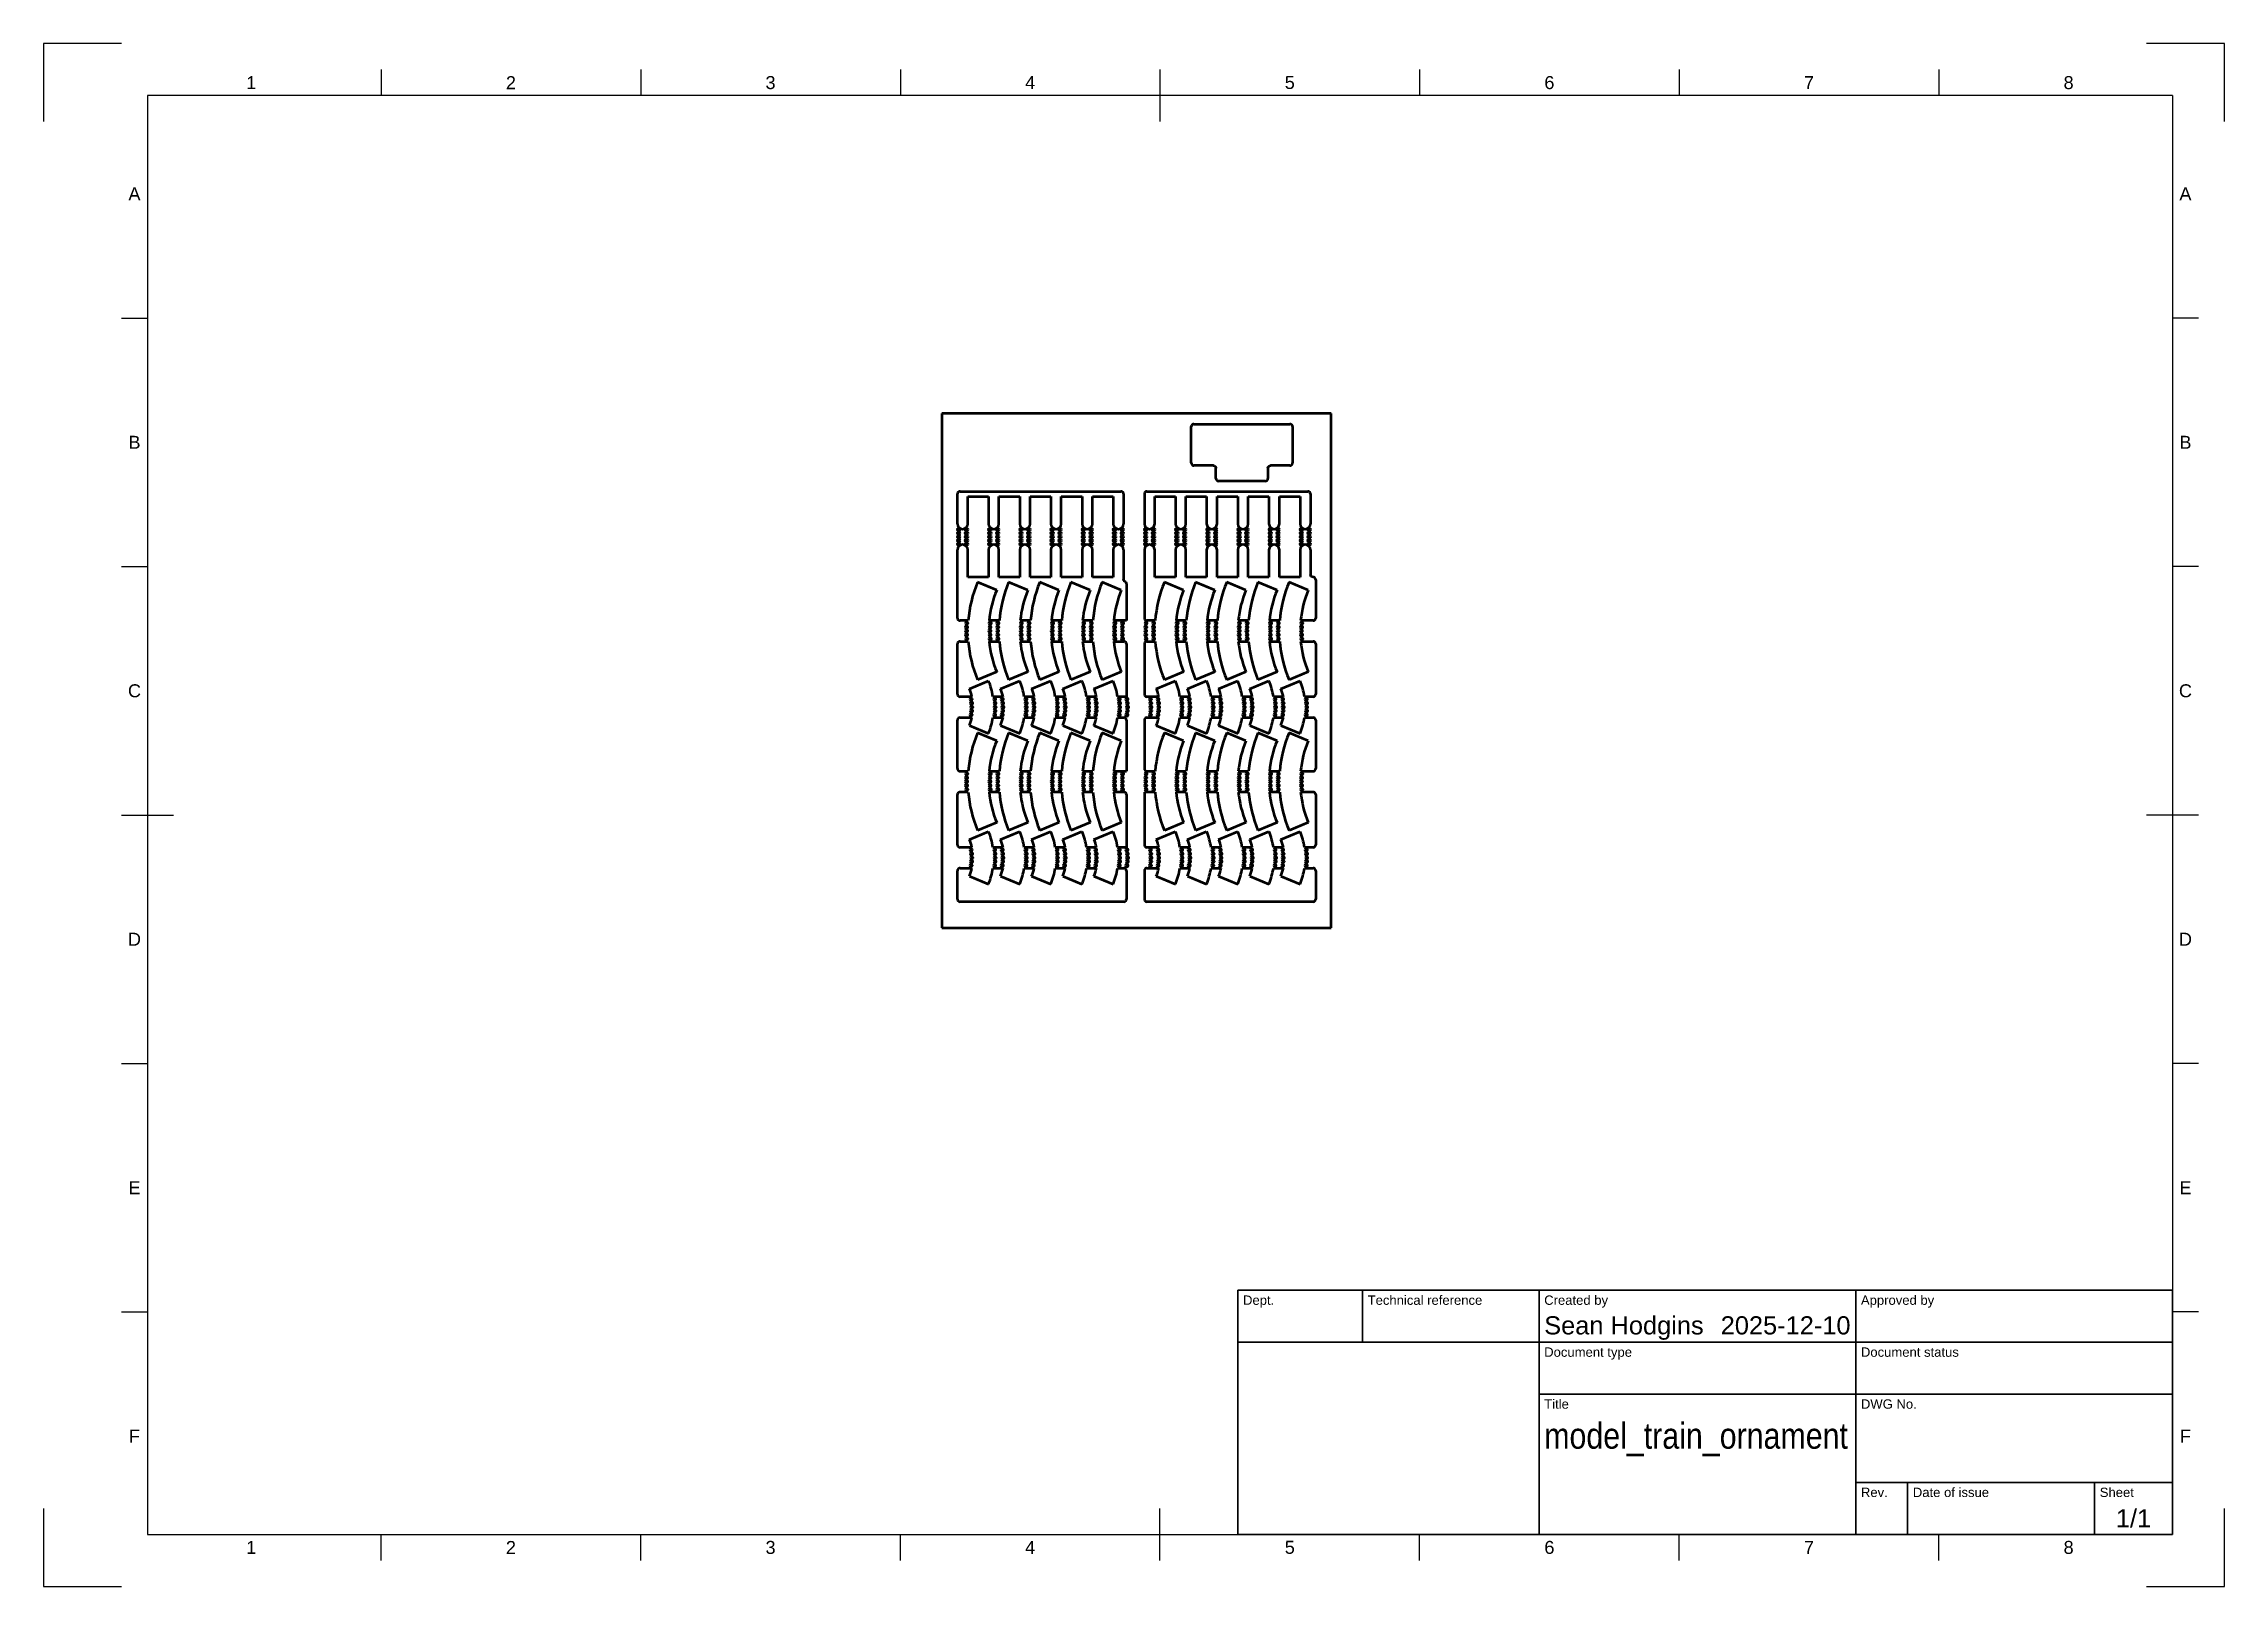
# Model space of a CAD drawing. Header units: millimetres. Extents: x 0 to 420, y 0 to 297.
import ezdxf
from ezdxf.enums import TextEntityAlignment as Align

# ---------------------------------------------------------------- set-up
doc = ezdxf.new("R2010")
doc.units = ezdxf.units.MM
doc.header["$LTSCALE"] = 0.75
for name, color, linetype, lineweight in [('BORDER', 7, 'Continuous', 25), ('TITLEBLOCK', 7, 'Continuous', 35), ('Visible', 7, 'Continuous', 50)]:
    doc.layers.add(name, color=color, linetype=linetype, lineweight=lineweight)
doc.styles.add('FusionTitle', font='arial.ttf')

# ---------------------------------------------------------------- blocks, each defined once
blk = doc.blocks.new('ISO_A3_SHEET')
at = {"layer": 'BORDER'}
for p, q in [((65, 292), (65, 287)), ((115, 292), (115, 287)), ((165, 292), (165, 287)), ((215, 292), (215, 282)), ((265, 292), (265, 287)), ((315, 292), (315, 287)), ((365, 292), (365, 287)), ((410, 287), (20, 287)), ((20, 287), (20, 10)), ((410, 287), (410, 10)), ((15, 244.16666), (20, 244.16666)), ((415, 244.16666), (410, 244.16666)), ((15, 196.33333), (20, 196.33333)), ((415, 196.33333), (410, 196.33333)), ((15, 148.5), (25, 148.5)), ((415, 148.5), (405, 148.5)), ((15, 100.66667), (20, 100.66667)), ((415, 100.66667), (410, 100.66667)), ((15, 52.83334), (20, 52.83334)), ((415, 52.83334), (410, 52.83334)), ((215, 5), (215, 15)), ((20, 10), (410, 10)), ((65, 5), (65, 10)), ((115, 5), (115, 10)), ((165, 5), (165, 10)), ((265, 5), (265, 10)), ((315, 5), (315, 10)), ((365, 5), (365, 10))]:
    blk.add_line(p, q, dxfattribs=at)
at = {"layer": 'Defpoints'}
for p, q in [((15, 297), (0, 297)), ((0, 297), (0, 282)), ((420, 297), (405, 297)), ((420, 282), (420, 297)), ((0, 15), (0, 0)), ((420, 0), (420, 15)), ((0, 0), (15, 0)), ((405, 0), (420, 0))]:
    blk.add_line(p, q, dxfattribs=at)
at = {"layer": 'BORDER', "style": 'FusionTitle'}
for s, p in [('1', (40, 289.5)), ('2', (90, 289.5)), ('3', (140, 289.5)), ('4', (190, 289.5)), ('5', (240, 289.5)), ('6', (290, 289.5)), ('7', (340, 289.5)), ('8', (390, 289.5)), ('A', (17.5, 268.08333)), ('A', (412.5, 268.08333)), ('B', (17.5, 220.25)), ('B', (412.5, 220.25)), ('C', (17.5, 172.41667)), ('C', (412.5, 172.41667)), ('D', (17.5, 124.58334)), ('D', (412.5, 124.58334)), ('E', (17.5, 76.75001)), ('E', (412.5, 76.75001)), ('F', (17.5, 28.91668)), ('F', (412.5, 28.91668)), ('1', (40, 7.5)), ('2', (90, 7.5)), ('3', (140, 7.5)), ('4', (190, 7.5)), ('5', (240, 7.5)), ('6', (290, 7.5)), ('7', (340, 7.5)), ('8', (390, 7.5))]:
    blk.add_text(s, height=2.5, dxfattribs=at).set_placement(p, align=Align.MIDDLE)
blk = doc.blocks.new('ISO_TITLEBLOCK')
at = {"layer": 'TITLEBLOCK'}
for p, q in [((0, 47), (-180, 47)), ((-180, 47), (-180, 0)), ((-156, 37), (-156, 47)), ((-122, 0), (-122, 47)), ((-61, 0), (-61, 47)), ((0, 0), (0, 47)), ((-180, 37), (0, 37)), ((-122, 27), (0, 27)), ((-61, 10), (0, 10)), ((-51, 0), (-51, 10)), ((-15, 0), (-15, 10)), ((-180, 0), (0, 0))]:
    blk.add_line(p, q, dxfattribs=at)
at = {"layer": 'TITLEBLOCK', "style": 'FusionTitle'}
for s, p in [('Dept.', (-179, 46)), ('Technical reference', (-155, 46)), ('Created by', (-121, 46)), ('Approved by', (-60, 46)), ('Document type', (-121, 36)), ('Document status', (-60, 36)), ('Title', (-121, 26)), ('DWG No.', (-60, 26)), ('Rev.', (-60, 9)), ('Date of issue', (-50, 9)), ('Sheet', (-14, 9))]:
    blk.add_text(s, height=1.8, dxfattribs=at).set_placement(p, align=Align.TOP_LEFT)
for tag, height, p in [('DEPT', 3.5, (-179, 42)), ('TECHNICAL_REFERENCE', 3.5, (-155, 42)), ('CREATED_BY', 3.5, (-121, 42)), ('APPROVED_BY', 3.5, (-60, 42)), ('DOCUMENT_TYPE', 3.5, (-121, 32)), ('DOCUMENT_STATUS', 3.5, (-60, 32)), ('TITLE_1', 5, (-121, 21.5)), ('TITLE_2', 5, (-121, 14)), ('TITLE_3', 5, (-121, 6.5)), ('DATE_OF_ISSUE', 3.5, (-50, 5))]:
    blk.add_attdef(tag, text='', height=height, dxfattribs=at).set_placement(p, align=Align.TOP_LEFT)
for tag, p in [('CREATED_DATE', (-62, 42)), ('APPROVED_DATE', (-0.99, 42))]:
    blk.add_attdef(tag, text='', height=3.5, dxfattribs=at).set_placement(p, align=Align.TOP_RIGHT)
for tag, height, p in [('DRAWING_NUMBER', 5, (-30.5, 19.75)), ('REV', 3.5, (-56, 4.85)), ('SHEET', 3.5, (-7.5, 4.85))]:
    blk.add_attdef(tag, text='', height=height, dxfattribs=at).set_placement(p, align=Align.TOP_CENTER)

msp = doc.modelspace()

# ---------------------------------------------------------------- linework, layer by layer
at = {"layer": 'Visible'}
for p, q in [((247.992931, 225.798794), (172.992931, 225.798794)), ((172.992931, 225.798794), (172.992931, 126.798794)), ((221.041744, 216.269088), (221.041744, 223.269088)), ((221.541744, 223.769088), (240.041744, 223.769088)), ((240.541744, 223.269088), (240.541744, 216.269088)), ((247.992931, 126.798794), (247.992931, 225.798794)), ((225.291744, 215.769088), (221.541744, 215.769088)), ((225.791744, 213.269088), (225.791744, 215.269088)), ((235.791744, 215.269088), (235.791744, 213.269088)), ((240.041744, 215.769088), (236.291744, 215.769088)), ((175.992931, 204.548794), (175.992931, 210.298794)), ((176.492931, 210.798794), (207.492931, 210.798794)), ((207.992931, 210.298794), (207.992931, 204.548794)), ((211.992931, 210.298794), (211.992931, 204.548794)), ((212.492931, 210.798794), (243.492931, 210.798794)), ((235.291744, 212.769088), (226.291744, 212.769088)), ((243.992931, 210.298794), (243.992931, 204.548794)), ((177.992931, 209.798794), (181.992931, 209.798794)), ((177.992931, 204.548794), (177.992931, 209.798794)), ((181.992931, 209.798794), (181.992931, 204.548794)), ((183.992931, 209.798794), (187.992931, 209.798794)), ((183.992931, 204.548794), (183.992931, 209.798794)), ((187.992931, 209.798794), (187.992931, 204.548794)), ((189.992931, 209.798794), (193.992931, 209.798794)), ((189.992931, 204.548794), (189.992931, 209.798794)), ((193.992931, 209.798794), (193.992931, 204.548794)), ((195.992931, 209.798794), (199.992931, 209.798794)), ((195.992931, 204.548794), (195.992931, 209.798794)), ((199.992931, 209.798794), (199.992931, 204.548794)), ((201.992931, 209.798794), (205.992931, 209.798794)), ((201.992931, 204.548794), (201.992931, 209.798794)), ((205.992931, 209.798794), (205.992931, 204.548794)), ((213.992931, 209.798794), (217.992931, 209.798794)), ((213.992931, 204.548794), (213.992931, 209.798794)), ((217.992931, 209.798794), (217.992931, 204.548794)), ((219.992931, 209.798794), (223.992931, 209.798794)), ((219.992931, 204.548794), (219.992931, 209.798794)), ((223.992931, 209.798794), (223.992931, 204.548794)), ((225.992931, 209.798794), (229.992931, 209.798794)), ((225.992931, 204.548794), (225.992931, 209.798794)), ((229.992931, 209.798794), (229.992931, 204.548794)), ((231.992931, 209.798794), (235.992931, 209.798794)), ((231.992931, 204.548794), (231.992931, 209.798794)), ((235.992931, 209.798794), (235.992931, 204.548794)), ((237.992931, 209.798794), (241.992931, 209.798794)), ((237.992931, 204.548794), (237.992931, 209.798794)), ((241.992931, 209.798794), (241.992931, 204.548794)), ((175.992931, 186.42305), (175.992931, 199.548794)), ((177.992931, 194.298794), (177.992931, 199.548794)), ((181.992931, 199.548794), (181.992931, 194.298794)), ((183.992931, 194.298794), (183.992931, 199.548794)), ((187.992931, 199.548794), (187.992931, 194.298794)), ((189.992931, 194.298794), (189.992931, 199.548794)), ((193.992931, 199.548794), (193.992931, 194.298794)), ((195.992931, 194.298794), (195.992931, 199.548794)), ((199.992931, 199.548794), (199.992931, 194.298794)), ((201.992931, 194.298794), (201.992931, 199.548794)), ((205.992931, 199.548794), (205.992931, 194.298794)), ((207.992931, 199.548794), (207.992931, 193.874994)), ((211.992931, 199.548794), (211.992931, 186.42305)), ((213.992931, 194.298794), (213.992931, 199.548794)), ((217.992931, 199.548794), (217.992931, 194.298794)), ((219.992931, 194.298794), (219.992931, 199.548794)), ((223.992931, 199.548794), (223.992931, 194.298794)), ((225.992931, 194.298794), (225.992931, 199.548794)), ((229.992931, 199.548794), (229.992931, 194.298794)), ((231.992931, 194.298794), (231.992931, 199.548794)), ((235.992931, 199.548794), (235.992931, 194.298794)), ((237.992931, 194.298794), (237.992931, 199.548794)), ((241.992931, 199.548794), (241.992931, 194.298794)), ((243.992931, 199.548794), (243.992931, 194.798795)), ((181.992931, 194.298794), (177.992931, 194.298794)), ((183.5534, 191.768061), (179.857882, 193.298794)), ((187.992931, 194.298794), (183.992931, 194.298794)), ((189.5534, 191.768061), (185.857882, 193.298794)), ((193.992931, 194.298794), (189.992931, 194.298794)), ((195.5534, 191.768061), (191.857882, 193.298794)), ((199.992931, 194.298794), (195.992931, 194.298794)), ((201.5534, 191.768061), (197.857882, 193.298794)), ((205.992931, 194.298794), (201.992931, 194.298794)), ((207.5534, 191.768061), (203.857882, 193.298794)), ((217.992931, 194.298794), (213.992931, 194.298794)), ((219.5534, 191.768061), (215.857882, 193.298794)), ((223.992931, 194.298794), (219.992931, 194.298794)), ((225.5534, 191.768061), (221.857882, 193.298794)), ((229.992931, 194.298794), (225.992931, 194.298794)), ((231.5534, 191.768061), (227.857882, 193.298794)), ((235.992931, 194.298794), (231.992931, 194.298794)), ((237.5534, 191.768061), (233.857882, 193.298794)), ((241.992931, 194.298794), (237.992931, 194.298794)), ((243.5534, 191.768061), (239.857882, 193.298794)), ((244.992931, 193.798795), (244.992931, 186.42305)), ((208.5534, 192.976767), (208.5534, 185.92305)), ((178.0747, 185.92305), (176.492931, 185.92305)), ((184.0747, 185.92305), (182.090725, 185.92305)), ((190.0747, 185.92305), (188.090725, 185.92305)), ((196.0747, 185.92305), (194.090725, 185.92305)), ((202.0747, 185.92305), (200.090725, 185.92305)), ((208.5534, 185.92305), (206.090725, 185.92305)), ((214.0747, 185.92305), (212.492931, 185.92305)), ((220.0747, 185.92305), (218.090725, 185.92305)), ((226.0747, 185.92305), (224.090725, 185.92305)), ((232.0747, 185.92305), (230.090725, 185.92305)), ((238.0747, 185.92305), (236.090725, 185.92305)), ((244.492931, 185.92305), (242.090725, 185.92305)), ((175.992931, 171.775164), (175.992931, 181.42305)), ((176.492931, 181.92305), (178.0747, 181.92305)), ((182.090725, 181.92305), (184.0747, 181.92305)), ((188.090725, 181.92305), (190.0747, 181.92305)), ((194.090725, 181.92305), (196.0747, 181.92305)), ((200.090725, 181.92305), (202.0747, 181.92305)), ((206.090725, 181.92305), (208.0534, 181.92305)), ((208.5534, 181.42305), (208.5534, 171.275164)), ((211.992931, 181.42305), (211.992931, 171.775164)), ((212.492931, 181.92305), (214.0747, 181.92305)), ((218.090725, 181.92305), (220.0747, 181.92305)), ((224.090725, 181.92305), (226.0747, 181.92305)), ((230.090725, 181.92305), (232.0747, 181.92305)), ((236.090725, 181.92305), (238.0747, 181.92305)), ((242.090725, 181.92305), (244.492931, 181.92305)), ((244.992931, 181.42305), (244.992931, 171.775164)), ((178.288816, 172.814986), (181.984335, 174.345719)), ((183.5534, 176.07804), (179.857882, 174.547306)), ((184.288816, 172.814986), (187.984335, 174.345719)), ((189.5534, 176.07804), (185.857882, 174.547306)), ((190.288816, 172.814986), (193.984335, 174.345719)), ((195.5534, 176.07804), (191.857882, 174.547306)), ((196.288816, 172.814986), (199.984335, 174.345719)), ((201.5534, 176.07804), (197.857882, 174.547306)), ((202.288816, 172.814986), (205.984335, 174.345719)), ((207.5534, 176.07804), (203.857882, 174.547306)), ((214.288816, 172.814986), (217.984335, 174.345719)), ((219.5534, 176.07804), (215.857882, 174.547306)), ((220.288816, 172.814986), (223.984335, 174.345719)), ((225.5534, 176.07804), (221.857882, 174.547306)), ((226.288816, 172.814986), (229.984335, 174.345719)), ((231.5534, 176.07804), (227.857882, 174.547306)), ((232.288816, 172.814986), (235.984335, 174.345719)), ((237.5534, 176.07804), (233.857882, 174.547306)), ((238.288816, 172.814986), (241.984335, 174.345719)), ((243.5534, 176.07804), (239.857882, 174.547306)), ((178.774127, 171.275164), (176.492931, 171.275164)), ((184.774127, 171.275164), (182.841118, 171.275164)), ((190.774127, 171.275164), (188.841118, 171.275164)), ((196.774127, 171.275164), (194.841118, 171.275164)), ((202.774127, 171.275164), (200.841118, 171.275164)), ((208.5534, 171.275164), (206.841118, 171.275164)), ((214.774127, 171.275164), (212.492931, 171.275164)), ((220.774127, 171.275164), (218.841118, 171.275164)), ((226.774127, 171.275164), (224.841118, 171.275164)), ((232.774127, 171.275164), (230.841118, 171.275164)), ((238.774127, 171.275164), (236.841118, 171.275164)), ((244.492931, 171.275164), (242.841118, 171.275164)), ((175.992931, 157.42305), (175.992931, 166.775164)), ((176.492931, 167.275164), (178.774127, 167.275164)), ((178.288816, 165.735342), (181.984335, 164.204608)), ((183.5534, 162.768061), (179.857882, 164.298794)), ((182.841118, 167.275164), (184.774127, 167.275164)), ((184.288816, 165.735342), (187.984335, 164.204608)), ((189.5534, 162.768061), (185.857882, 164.298794)), ((188.841118, 167.275164), (190.774127, 167.275164)), ((190.288816, 165.735342), (193.984335, 164.204608)), ((195.5534, 162.768061), (191.857882, 164.298794)), ((194.841118, 167.275164), (196.774127, 167.275164)), ((196.288816, 165.735342), (199.984335, 164.204608)), ((201.5534, 162.768061), (197.857882, 164.298794)), ((200.841118, 167.275164), (202.774127, 167.275164)), ((202.288816, 165.735342), (205.984335, 164.204608)), ((207.5534, 162.768061), (203.857882, 164.298794)), ((206.841118, 167.275164), (208.0534, 167.275164)), ((208.5534, 166.775164), (208.5534, 156.92305)), ((211.992931, 166.775164), (211.992931, 157.42305)), ((212.492931, 167.275164), (214.774127, 167.275164)), ((214.288816, 165.735342), (217.984335, 164.204608)), ((219.5534, 162.768061), (215.857882, 164.298794)), ((218.841118, 167.275164), (220.774127, 167.275164)), ((220.288816, 165.735342), (223.984335, 164.204608)), ((225.5534, 162.768061), (221.857882, 164.298794)), ((224.841118, 167.275164), (226.774127, 167.275164)), ((226.288816, 165.735342), (229.984335, 164.204608)), ((231.5534, 162.768061), (227.857882, 164.298794)), ((230.841118, 167.275164), (232.774127, 167.275164)), ((232.288816, 165.735342), (235.984335, 164.204608)), ((237.5534, 162.768061), (233.857882, 164.298794)), ((236.841118, 167.275164), (238.774127, 167.275164)), ((238.288816, 165.735342), (241.984335, 164.204608)), ((243.5534, 162.768061), (239.857882, 164.298794)), ((242.841118, 167.275164), (244.492931, 167.275164)), ((244.992931, 166.775164), (244.992931, 157.42305)), ((176.492931, 156.92305), (178.0747, 156.92305)), ((182.090725, 156.92305), (184.0747, 156.92305)), ((188.090725, 156.92305), (190.0747, 156.92305)), ((194.090725, 156.92305), (196.0747, 156.92305)), ((200.090725, 156.92305), (202.0747, 156.92305)), ((206.090725, 156.92305), (208.5534, 156.92305)), ((212.492931, 156.92305), (214.0747, 156.92305)), ((218.090725, 156.92305), (220.0747, 156.92305)), ((224.090725, 156.92305), (226.0747, 156.92305)), ((230.090725, 156.92305), (232.0747, 156.92305)), ((236.090725, 156.92305), (238.0747, 156.92305)), ((242.090725, 156.92305), (244.492931, 156.92305)), ((175.992931, 142.775164), (175.992931, 152.42305)), ((178.0747, 152.92305), (176.492931, 152.92305)), ((184.0747, 152.92305), (182.090725, 152.92305)), ((190.0747, 152.92305), (188.090725, 152.92305)), ((196.0747, 152.92305), (194.090725, 152.92305)), ((202.0747, 152.92305), (200.090725, 152.92305)), ((208.0534, 152.92305), (206.090725, 152.92305)), ((208.5534, 152.42305), (208.5534, 142.275164)), ((211.992931, 152.92305), (211.992931, 142.775164)), ((214.0747, 152.92305), (211.992931, 152.92305)), ((220.0747, 152.92305), (218.090725, 152.92305)), ((226.0747, 152.92305), (224.090725, 152.92305)), ((232.0747, 152.92305), (230.090725, 152.92305)), ((238.0747, 152.92305), (236.090725, 152.92305)), ((244.492931, 152.92305), (242.090725, 152.92305)), ((244.992931, 152.42305), (244.992931, 142.775164)), ((183.5534, 147.07804), (179.857882, 145.547306)), ((189.5534, 147.07804), (185.857882, 145.547306)), ((195.5534, 147.07804), (191.857882, 145.547306)), ((201.5534, 147.07804), (197.857882, 145.547306)), ((207.5534, 147.07804), (203.857882, 145.547306)), ((219.5534, 147.07804), (215.857882, 145.547306)), ((225.5534, 147.07804), (221.857882, 145.547306)), ((231.5534, 147.07804), (227.857882, 145.547306)), ((237.5534, 147.07804), (233.857882, 145.547306)), ((243.5534, 147.07804), (239.857882, 145.547306)), ((178.288816, 143.814986), (181.984335, 145.345719)), ((184.288816, 143.814986), (187.984335, 145.345719)), ((190.288816, 143.814986), (193.984335, 145.345719)), ((196.288816, 143.814986), (199.984335, 145.345719)), ((202.288816, 143.814986), (205.984335, 145.345719)), ((214.288816, 143.814986), (217.984335, 145.345719)), ((220.288816, 143.814986), (223.984335, 145.345719)), ((226.288816, 143.814986), (229.984335, 145.345719)), ((232.288816, 143.814986), (235.984335, 145.345719)), ((238.288816, 143.814986), (241.984335, 145.345719)), ((178.774127, 142.275164), (176.492931, 142.275164)), ((184.774127, 142.275164), (182.841118, 142.275164)), ((190.774127, 142.275164), (188.841118, 142.275164)), ((196.774127, 142.275164), (194.841118, 142.275164)), ((202.774127, 142.275164), (200.841118, 142.275164)), ((208.5534, 142.275164), (206.841118, 142.275164)), ((214.774127, 142.275164), (212.492931, 142.275164)), ((220.774127, 142.275164), (218.841118, 142.275164)), ((226.774127, 142.275164), (224.841118, 142.275164)), ((232.774127, 142.275164), (230.841118, 142.275164)), ((238.774127, 142.275164), (236.841118, 142.275164)), ((244.492931, 142.275164), (242.841118, 142.275164)), ((175.992931, 132.298794), (175.992931, 137.775164)), ((176.492931, 138.275164), (178.774127, 138.275164)), ((178.288816, 136.735342), (181.984335, 135.204608)), ((182.841118, 138.275164), (184.774127, 138.275164)), ((184.288816, 136.735342), (187.984335, 135.204608)), ((188.841118, 138.275164), (190.774127, 138.275164)), ((190.288816, 136.735342), (193.984335, 135.204608)), ((194.841118, 138.275164), (196.774127, 138.275164)), ((196.288816, 136.735342), (199.984335, 135.204608)), ((200.841118, 138.275164), (202.774127, 138.275164)), ((202.288816, 136.735342), (205.984335, 135.204608)), ((206.841118, 138.275164), (208.0534, 138.275164)), ((208.5534, 137.775164), (208.5534, 132.298794)), ((211.992931, 137.775164), (211.992931, 132.298794)), ((212.492931, 138.275164), (214.774127, 138.275164)), ((214.288816, 136.735342), (217.984335, 135.204608)), ((218.841118, 138.275164), (220.774127, 138.275164)), ((220.288816, 136.735342), (223.984335, 135.204608)), ((224.841118, 138.275164), (226.774127, 138.275164)), ((226.288816, 136.735342), (229.984335, 135.204608)), ((230.841118, 138.275164), (232.774127, 138.275164)), ((232.288816, 136.735342), (235.984335, 135.204608)), ((236.841118, 138.275164), (238.774127, 138.275164)), ((238.288816, 136.735342), (241.984335, 135.204608)), ((242.841118, 138.275164), (244.492931, 138.275164)), ((244.992931, 137.775164), (244.992931, 132.298794)), ((208.0534, 131.798794), (176.492931, 131.798794)), ((244.492931, 131.798794), (212.492931, 131.798794)), ((172.992931, 126.798794), (247.992931, 126.798794))]:
    msp.add_line(p, q, dxfattribs=at)
for centre in [(176.242931, 203.448794), (176.242931, 202.748794), (176.242931, 202.048794), (177.742931, 203.448794), (177.742931, 202.748794), (177.742931, 202.048794), (182.242931, 203.448794), (182.242931, 202.748794), (182.242931, 202.048794), (183.742931, 203.448794), (183.742931, 202.748794), (183.742931, 202.048794), (188.242931, 203.448794), (188.242931, 202.748794), (188.242931, 202.048794), (189.742931, 203.448794), (189.742931, 202.748794), (189.742931, 202.048794), (194.242931, 203.448794), (194.242931, 202.748794), (194.242931, 202.048794), (195.742931, 203.448794), (195.742931, 202.748794), (195.742931, 202.048794), (200.242931, 203.448794), (200.242931, 202.748794), (200.242931, 202.048794), (201.742931, 203.448794), (201.742931, 202.748794), (201.742931, 202.048794), (206.242931, 203.448794), (206.242931, 202.748794), (206.242931, 202.048794), (207.742931, 203.448794), (207.742931, 202.748794), (207.742931, 202.048794), (212.242931, 203.448794), (212.242931, 202.748794), (212.242931, 202.048794), (213.742931, 203.448794), (213.742931, 202.748794), (213.742931, 202.048794), (218.242931, 203.448794), (218.242931, 202.748794), (218.242931, 202.048794), (219.742931, 203.448794), (219.742931, 202.748794), (219.742931, 202.048794), (224.242931, 203.448794), (224.242931, 202.748794), (224.242931, 202.048794), (225.742931, 203.448794), (225.742931, 202.748794), (225.742931, 202.048794), (230.242931, 203.448794), (230.242931, 202.748794), (230.242931, 202.048794), (231.742931, 203.448794), (231.742931, 202.748794), (231.742931, 202.048794), (236.242931, 203.448794), (236.242931, 202.748794), (236.242931, 202.048794), (237.742931, 203.448794), (237.742931, 202.748794), (237.742931, 202.048794), (242.242931, 203.448794), (242.242931, 202.748794), (242.242931, 202.048794), (243.742931, 203.448794), (243.742931, 202.748794), (243.742931, 202.048794), (176.242931, 201.348794), (176.242931, 200.648794), (177.742931, 201.348794), (177.742931, 200.648794), (182.242931, 201.348794), (182.242931, 200.648794), (183.742931, 201.348794), (183.742931, 200.648794), (188.242931, 201.348794), (188.242931, 200.648794), (189.742931, 201.348794), (189.742931, 200.648794), (194.242931, 201.348794), (194.242931, 200.648794), (195.742931, 201.348794), (195.742931, 200.648794), (200.242931, 201.348794), (200.242931, 200.648794), (201.742931, 201.348794), (201.742931, 200.648794), (206.242931, 201.348794), (206.242931, 200.648794), (207.742931, 201.348794), (207.742931, 200.648794), (212.242931, 201.348794), (212.242931, 200.648794), (213.742931, 201.348794), (213.742931, 200.648794), (218.242931, 201.348794), (218.242931, 200.648794), (219.742931, 201.348794), (219.742931, 200.648794), (224.242931, 201.348794), (224.242931, 200.648794), (225.742931, 201.348794), (225.742931, 200.648794), (230.242931, 201.348794), (230.242931, 200.648794), (231.742931, 201.348794), (231.742931, 200.648794), (236.242931, 201.348794), (236.242931, 200.648794), (237.742931, 201.348794), (237.742931, 200.648794), (242.242931, 201.348794), (242.242931, 200.648794), (243.742931, 201.348794), (243.742931, 200.648794)]:
    msp.add_circle(centre, 0.25, dxfattribs=at)
at = {"layer": 'Visible', "extrusion": (0, 0, -1)}
for centre in [(-177.754297, 184.67305), (-177.788427, 185.42305), (-182.256824, 184.67305), (-182.298477, 185.421893), (-183.754297, 184.67305), (-183.788427, 185.42305), (-188.256824, 184.67305), (-188.298477, 185.421893), (-189.754297, 184.67305), (-189.788427, 185.42305), (-194.256824, 184.67305), (-194.298477, 185.421893), (-195.754297, 184.67305), (-195.788427, 185.42305), (-200.256824, 184.67305), (-200.298477, 185.421893), (-201.754297, 184.67305), (-201.788427, 185.42305), (-206.256824, 184.67305), (-206.298477, 185.421893), (-207.754297, 184.67305), (-207.788427, 185.42305), (-212.256824, 184.67305), (-212.298477, 185.421893), (-213.754297, 184.67305), (-213.788427, 185.42305), (-218.256824, 184.67305), (-218.298477, 185.421893), (-219.754297, 184.67305), (-219.788427, 185.42305), (-224.256824, 184.67305), (-224.298477, 185.421893), (-225.754297, 184.67305), (-225.788427, 185.42305), (-230.256824, 184.67305), (-230.298477, 185.421893), (-231.754297, 184.67305), (-231.788427, 185.42305), (-236.256824, 184.67305), (-236.298477, 185.421893), (-237.754297, 184.67305), (-237.788427, 185.42305), (-242.256824, 184.67305), (-242.298477, 185.421893), (-177.742931, 183.92305), (-177.754297, 183.17305), (-177.788427, 182.42305), (-182.242931, 183.92305), (-182.256824, 183.17305), (-182.298477, 182.424208), (-183.742931, 183.92305), (-183.754297, 183.17305), (-183.788427, 182.42305), (-188.242931, 183.92305), (-188.256824, 183.17305), (-188.298477, 182.424208), (-189.742931, 183.92305), (-189.754297, 183.17305), (-189.788427, 182.42305), (-194.242931, 183.92305), (-194.256824, 183.17305), (-194.298477, 182.424208), (-195.742931, 183.92305), (-195.754297, 183.17305), (-195.788427, 182.42305), (-200.242931, 183.92305), (-200.256824, 183.17305), (-200.298477, 182.424208), (-201.742931, 183.92305), (-201.754297, 183.17305), (-201.788427, 182.42305), (-206.242931, 183.92305), (-206.256824, 183.17305), (-206.298477, 182.424208), (-207.742931, 183.92305), (-207.754297, 183.17305), (-207.788427, 182.42305), (-212.242931, 183.92305), (-212.256824, 183.17305), (-212.298477, 182.424208), (-213.742931, 183.92305), (-213.754297, 183.17305), (-213.788427, 182.42305), (-218.242931, 183.92305), (-218.256824, 183.17305), (-218.298477, 182.424208), (-219.742931, 183.92305), (-219.754297, 183.17305), (-219.788427, 182.42305), (-224.242931, 183.92305), (-224.256824, 183.17305), (-224.298477, 182.424208), (-225.742931, 183.92305), (-225.754297, 183.17305), (-225.788427, 182.42305), (-230.242931, 183.92305), (-230.256824, 183.17305), (-230.298477, 182.424208), (-231.742931, 183.92305), (-231.754297, 183.17305), (-231.788427, 182.42305), (-236.242931, 183.92305), (-236.256824, 183.17305), (-236.298477, 182.424208), (-237.742931, 183.92305), (-237.754297, 183.17305), (-237.788427, 182.42305), (-242.242931, 183.92305), (-242.256824, 183.17305), (-242.298477, 182.424208), (-178.61705, 170.775164), (-178.61705, 167.775164), (-178.711626, 170.025164), (-178.711626, 168.525164), (-178.742931, 169.275164), (-183.159339, 170.775164), (-183.159339, 167.775164), (-183.222081, 170.025164), (-183.222081, 168.525164), (-183.242931, 169.275164), (-184.61705, 170.775164), (-184.61705, 167.775164), (-184.711626, 170.025164), (-184.711626, 168.525164), (-184.742931, 169.275164), (-189.159339, 170.775164), (-189.159339, 167.775164), (-189.222081, 170.025164), (-189.222081, 168.525164), (-189.242931, 169.275164), (-190.61705, 170.775164), (-190.61705, 167.775164), (-190.711626, 170.025164), (-190.711626, 168.525164), (-190.742931, 169.275164), (-195.159339, 170.775164), (-195.159339, 167.775164), (-195.222081, 170.025164), (-195.222081, 168.525164), (-195.242931, 169.275164), (-196.61705, 170.775164), (-196.61705, 167.775164), (-196.711626, 170.025164), (-196.711626, 168.525164), (-196.742931, 169.275164), (-201.159339, 170.775164), (-201.159339, 167.775164), (-201.222081, 170.025164), (-201.222081, 168.525164), (-201.242931, 169.275164), (-202.61705, 170.775164), (-202.61705, 167.775164), (-202.711626, 170.025164), (-202.711626, 168.525164), (-202.742931, 169.275164), (-207.159339, 170.775164), (-207.159339, 167.775164), (-207.222081, 170.025164), (-207.222081, 168.525164), (-207.242931, 169.275164), (-208.61705, 170.775164), (-208.61705, 167.775164), (-208.711626, 170.025164), (-208.711626, 168.525164), (-208.742931, 169.275164), (-213.159339, 170.775164), (-213.159339, 167.775164), (-213.222081, 170.025164), (-213.222081, 168.525164), (-213.242931, 169.275164), (-214.61705, 170.775164), (-214.61705, 167.775164), (-214.711626, 170.025164), (-214.711626, 168.525164), (-214.742931, 169.275164), (-219.159339, 170.775164), (-219.159339, 167.775164), (-219.222081, 170.025164), (-219.222081, 168.525164), (-219.242931, 169.275164), (-220.61705, 170.775164), (-220.61705, 167.775164), (-220.711626, 170.025164), (-220.711626, 168.525164), (-220.742931, 169.275164), (-225.159339, 170.775164), (-225.159339, 167.775164), (-225.222081, 170.025164), (-225.222081, 168.525164), (-225.242931, 169.275164), (-226.61705, 170.775164), (-226.61705, 167.775164), (-226.711626, 170.025164), (-226.711626, 168.525164), (-226.742931, 169.275164), (-231.159339, 170.775164), (-231.159339, 167.775164), (-231.222081, 170.025164), (-231.222081, 168.525164), (-231.242931, 169.275164), (-232.61705, 170.775164), (-232.61705, 167.775164), (-232.711626, 170.025164), (-232.711626, 168.525164), (-232.742931, 169.275164), (-237.159339, 170.775164), (-237.159339, 167.775164), (-237.222081, 170.025164), (-237.222081, 168.525164), (-237.242931, 169.275164), (-238.61705, 170.775164), (-238.61705, 167.775164), (-238.711626, 170.025164), (-238.711626, 168.525164), (-238.742931, 169.275164), (-243.159339, 170.775164), (-243.159339, 167.775164), (-243.222081, 170.025164), (-243.222081, 168.525164), (-243.242931, 169.275164), (-177.754297, 155.67305), (-177.788427, 156.42305), (-182.256824, 155.67305), (-182.298477, 156.421893), (-183.754297, 155.67305), (-183.788427, 156.42305), (-188.256824, 155.67305), (-188.298477, 156.421893), (-189.754297, 155.67305), (-189.788427, 156.42305), (-194.256824, 155.67305), (-194.298477, 156.421893), (-195.754297, 155.67305), (-195.788427, 156.42305), (-200.256824, 155.67305), (-200.298477, 156.421893), (-201.754297, 155.67305), (-201.788427, 156.42305), (-206.256824, 155.67305), (-206.298477, 156.421893), (-207.754297, 155.67305), (-207.788427, 156.42305), (-212.256824, 155.67305), (-212.298477, 156.421893), (-213.754297, 155.67305), (-213.788427, 156.42305), (-218.256824, 155.67305), (-218.298477, 156.421893), (-219.754297, 155.67305), (-219.788427, 156.42305), (-224.256824, 155.67305), (-224.298477, 156.421893), (-225.754297, 155.67305), (-225.788427, 156.42305), (-230.256824, 155.67305), (-230.298477, 156.421893), (-231.754297, 155.67305), (-231.788427, 156.42305), (-236.256824, 155.67305), (-236.298477, 156.421893), (-237.754297, 155.67305), (-237.788427, 156.42305), (-242.256824, 155.67305), (-242.298477, 156.421893), (-177.742931, 154.92305), (-177.754297, 154.17305), (-177.788427, 153.42305), (-182.242931, 154.92305), (-182.256824, 154.17305), (-182.298477, 153.424208), (-183.742931, 154.92305), (-183.754297, 154.17305), (-183.788427, 153.42305), (-188.242931, 154.92305), (-188.256824, 154.17305), (-188.298477, 153.424208), (-189.742931, 154.92305), (-189.754297, 154.17305), (-189.788427, 153.42305), (-194.242931, 154.92305), (-194.256824, 154.17305), (-194.298477, 153.424208), (-195.742931, 154.92305), (-195.754297, 154.17305), (-195.788427, 153.42305), (-200.242931, 154.92305), (-200.256824, 154.17305), (-200.298477, 153.424208), (-201.742931, 154.92305), (-201.754297, 154.17305), (-201.788427, 153.42305), (-206.242931, 154.92305), (-206.256824, 154.17305), (-206.298477, 153.424208), (-207.742931, 154.92305), (-207.754297, 154.17305), (-207.788427, 153.42305), (-212.242931, 154.92305), (-212.256824, 154.17305), (-212.298477, 153.424208), (-213.742931, 154.92305), (-213.754297, 154.17305), (-213.788427, 153.42305), (-218.242931, 154.92305), (-218.256824, 154.17305), (-218.298477, 153.424208), (-219.742931, 154.92305), (-219.754297, 154.17305), (-219.788427, 153.42305), (-224.242931, 154.92305), (-224.256824, 154.17305), (-224.298477, 153.424208), (-225.742931, 154.92305), (-225.754297, 154.17305), (-225.788427, 153.42305), (-230.242931, 154.92305), (-230.256824, 154.17305), (-230.298477, 153.424208), (-231.742931, 154.92305), (-231.754297, 154.17305), (-231.788427, 153.42305), (-236.242931, 154.92305), (-236.256824, 154.17305), (-236.298477, 153.424208), (-237.742931, 154.92305), (-237.754297, 154.17305), (-237.788427, 153.42305), (-242.242931, 154.92305), (-242.256824, 154.17305), (-242.298477, 153.424208), (-178.61705, 141.775164), (-178.61705, 138.775164), (-178.711626, 141.025164), (-178.711626, 139.525164), (-178.742931, 140.275164), (-183.159339, 141.775164), (-183.159339, 138.775164), (-183.222081, 141.025164), (-183.222081, 139.525164), (-183.242931, 140.275164), (-184.61705, 141.775164), (-184.61705, 138.775164), (-184.711626, 141.025164), (-184.711626, 139.525164), (-184.742931, 140.275164), (-189.159339, 141.775164), (-189.159339, 138.775164), (-189.222081, 141.025164), (-189.222081, 139.525164), (-189.242931, 140.275164), (-190.61705, 141.775164), (-190.61705, 138.775164), (-190.711626, 141.025164), (-190.711626, 139.525164), (-190.742931, 140.275164), (-195.159339, 141.775164), (-195.159339, 138.775164), (-195.222081, 141.025164), (-195.222081, 139.525164), (-195.242931, 140.275164), (-196.61705, 141.775164), (-196.61705, 138.775164), (-196.711626, 141.025164), (-196.711626, 139.525164), (-196.742931, 140.275164), (-201.159339, 141.775164), (-201.159339, 138.775164), (-201.222081, 141.025164), (-201.222081, 139.525164), (-201.242931, 140.275164), (-202.61705, 141.775164), (-202.61705, 138.775164), (-202.711626, 141.025164), (-202.711626, 139.525164), (-202.742931, 140.275164), (-207.159339, 141.775164), (-207.159339, 138.775164), (-207.222081, 141.025164), (-207.222081, 139.525164), (-207.242931, 140.275164), (-208.61705, 141.775164), (-208.61705, 138.775164), (-208.711626, 141.025164), (-208.711626, 139.525164), (-208.742931, 140.275164), (-213.159339, 141.775164), (-213.159339, 138.775164), (-213.222081, 141.025164), (-213.222081, 139.525164), (-213.242931, 140.275164), (-214.61705, 141.775164), (-214.61705, 138.775164), (-214.711626, 141.025164), (-214.711626, 139.525164), (-214.742931, 140.275164), (-219.159339, 141.775164), (-219.159339, 138.775164), (-219.222081, 141.025164), (-219.222081, 139.525164), (-219.242931, 140.275164), (-220.61705, 141.775164), (-220.61705, 138.775164), (-220.711626, 141.025164), (-220.711626, 139.525164), (-220.742931, 140.275164), (-225.159339, 141.775164), (-225.159339, 138.775164), (-225.222081, 141.025164), (-225.222081, 139.525164), (-225.242931, 140.275164), (-226.61705, 141.775164), (-226.61705, 138.775164), (-226.711626, 141.025164), (-226.711626, 139.525164), (-226.742931, 140.275164), (-231.159339, 141.775164), (-231.159339, 138.775164), (-231.222081, 141.025164), (-231.222081, 139.525164), (-231.242931, 140.275164), (-232.61705, 141.775164), (-232.61705, 138.775164), (-232.711626, 141.025164), (-232.711626, 139.525164), (-232.742931, 140.275164), (-237.159339, 141.775164), (-237.159339, 138.775164), (-237.222081, 141.025164), (-237.222081, 139.525164), (-237.242931, 140.275164), (-238.61705, 141.775164), (-238.61705, 138.775164), (-238.711626, 141.025164), (-238.711626, 139.525164), (-238.742931, 140.275164), (-243.159339, 141.775164), (-243.159339, 138.775164), (-243.222081, 141.025164), (-243.222081, 139.525164), (-243.242931, 140.275164)]:
    msp.add_circle(centre, 0.25, dxfattribs=at)
at = {"layer": 'Visible'}
for centre, radius, start, end in [((221.541744, 223.269088), 0.5, 90, 180), ((240.041744, 223.269088), 0.5, 0, 90), ((221.541744, 216.269088), 0.5, 180, 270), ((240.041744, 216.269088), 0.5, 270, 0), ((176.492931, 210.298794), 0.5, 90, 180), ((207.492931, 210.298794), 0.5, 0, 90), ((212.492931, 210.298794), 0.5, 90, 180), ((226.291744, 213.269088), 0.5, 180, 270), ((235.291744, 213.269088), 0.5, 270, 0), ((243.492931, 210.298794), 0.5, 0, 90), ((176.992931, 204.548794), 1, 180, 0), ((182.992931, 204.548794), 1, 180, 0), ((188.992931, 204.548794), 1, 180, 0), ((194.992931, 204.548794), 1, 180, 0), ((200.992931, 204.548794), 1, 180, 0), ((206.992931, 204.548794), 1, 180, 0), ((212.992931, 204.548794), 1, 180, 0), ((218.992931, 204.548794), 1, 180, 0), ((224.992931, 204.548794), 1, 180, 0), ((230.992931, 204.548794), 1, 180, 0), ((236.992931, 204.548794), 1, 180, 0), ((242.992931, 204.548794), 1, 180, 0), ((176.992931, 199.548794), 1, 0, 180), ((182.992931, 199.548794), 1, 0, 180), ((188.992931, 199.548794), 1, 0, 180), ((194.992931, 199.548794), 1, 0, 180), ((200.992931, 199.548794), 1, 0, 180), ((206.992931, 199.548794), 1, 0, 180), ((212.992931, 199.548794), 1, 0, 180), ((218.992931, 199.548794), 1, 0, 180), ((224.992931, 199.548794), 1, 0, 180), ((230.992931, 199.548794), 1, 0, 180), ((236.992931, 199.548794), 1, 0, 180), ((242.992931, 199.548794), 1, 0, 180), ((202.492931, 183.92305), 24.5, 157.5, 175.317583), ((208.492931, 183.92305), 24.5, 157.5, 175.317583), ((214.492931, 183.92305), 24.5, 157.5, 175.317583), ((220.492931, 183.92305), 24.5, 157.5, 175.317583), ((226.492931, 183.92305), 24.5, 157.5, 175.317583), ((208.0534, 192.976767), 0.5, 0, 63.926076), ((238.492931, 183.92305), 24.5, 157.5, 175.317583), ((244.492931, 183.92305), 24.5, 157.5, 175.317583), ((250.492931, 183.92305), 24.5, 157.5, 175.317583), ((256.492931, 183.92305), 24.5, 157.5, 175.317583), ((262.492931, 183.92305), 24.5, 157.5, 175.317583), ((244.492931, 193.798795), 0.5, 0, 90), ((202.492931, 183.92305), 20.5, 157.5, 174.401262), ((208.492931, 183.92305), 20.5, 157.5, 174.401262), ((214.492931, 183.92305), 20.5, 157.5, 174.401262), ((220.492931, 183.92305), 20.5, 157.5, 174.401262), ((226.492931, 183.92305), 20.5, 157.5, 174.401262), ((238.492931, 183.92305), 20.5, 157.5, 174.401262), ((244.492931, 183.92305), 20.5, 157.5, 174.401262), ((250.492931, 183.92305), 20.5, 157.5, 174.401262), ((256.492931, 183.92305), 20.5, 157.5, 174.401262), ((262.492931, 183.92305), 20.5, 157.5, 174.401262), ((176.492931, 186.42305), 0.5, 180, 270), ((212.492931, 186.42305), 0.5, 180, 270), ((244.492931, 186.42305), 0.5, 270, 0), ((176.492931, 181.42305), 0.5, 90, 180), ((202.492931, 183.92305), 24.5, 184.682417, 202.5), ((202.492931, 183.92305), 20.5, 185.598738, 202.5), ((208.492931, 183.92305), 24.5, 184.682417, 202.5), ((208.492931, 183.92305), 20.5, 185.598738, 202.5), ((214.492931, 183.92305), 24.5, 184.682417, 202.5), ((214.492931, 183.92305), 20.5, 185.598738, 202.5), ((220.492931, 183.92305), 24.5, 184.682417, 202.5), ((220.492931, 183.92305), 20.5, 185.598738, 202.5), ((226.492931, 183.92305), 24.5, 184.682417, 202.5), ((226.492931, 183.92305), 20.5, 185.598738, 202.5), ((208.0534, 181.42305), 0.5, 0, 90), ((212.492931, 181.42305), 0.5, 90, 180), ((238.492931, 183.92305), 24.5, 184.682417, 202.5), ((238.492931, 183.92305), 20.5, 185.598738, 202.5), ((244.492931, 183.92305), 24.5, 184.682417, 202.5), ((244.492931, 183.92305), 20.5, 185.598738, 202.5), ((250.492931, 183.92305), 24.5, 184.682417, 202.5), ((250.492931, 183.92305), 20.5, 185.598738, 202.5), ((256.492931, 183.92305), 24.5, 184.682417, 202.5), ((256.492931, 183.92305), 20.5, 185.598738, 202.5), ((262.492931, 183.92305), 24.5, 184.682417, 202.5), ((262.492931, 183.92305), 20.5, 185.598738, 202.5), ((244.492931, 181.42305), 0.5, 0, 90), ((169.742931, 169.275164), 9.25, 12.48689, 22.5), ((169.742931, 169.275164), 13.25, 8.681602, 22.5), ((175.742931, 169.275164), 9.25, 12.48689, 22.5), ((175.742931, 169.275164), 13.25, 8.681602, 22.5), ((181.742931, 169.275164), 9.25, 12.48689, 22.5), ((181.742931, 169.275164), 13.25, 8.681602, 22.5), ((187.742931, 169.275164), 9.25, 12.48689, 22.5), ((187.742931, 169.275164), 13.25, 8.681602, 22.5), ((193.742931, 169.275164), 9.25, 12.48689, 22.5), ((193.742931, 169.275164), 13.25, 8.681602, 22.5), ((205.742931, 169.275164), 9.25, 12.48689, 22.5), ((205.742931, 169.275164), 13.25, 8.681602, 22.5), ((211.742931, 169.275164), 9.25, 12.48689, 22.5), ((211.742931, 169.275164), 13.25, 8.681602, 22.5), ((217.742931, 169.275164), 9.25, 12.48689, 22.5), ((217.742931, 169.275164), 13.25, 8.681602, 22.5), ((223.742931, 169.275164), 9.25, 12.48689, 22.5), ((223.742931, 169.275164), 13.25, 8.681602, 22.5), ((229.742931, 169.275164), 9.25, 12.48689, 22.5), ((229.742931, 169.275164), 13.25, 8.681602, 22.5), ((176.492931, 171.775164), 0.5, 180, 270), ((212.492931, 171.775164), 0.5, 180, 270), ((244.492931, 171.775164), 0.5, 270, 0), ((176.492931, 166.775164), 0.5, 90, 180), ((202.492931, 154.92305), 24.5, 157.5, 175.317583), ((169.742931, 169.275164), 9.25, 337.5, 347.51311), ((169.742931, 169.275164), 13.25, 337.5, 351.318398), ((208.492931, 154.92305), 24.5, 157.5, 175.317583), ((175.742931, 169.275164), 9.25, 337.5, 347.51311), ((175.742931, 169.275164), 13.25, 337.5, 351.318398), ((214.492931, 154.92305), 24.5, 157.5, 175.317583), ((181.742931, 169.275164), 9.25, 337.5, 347.51311), ((181.742931, 169.275164), 13.25, 337.5, 351.318398), ((220.492931, 154.92305), 24.5, 157.5, 175.317583), ((187.742931, 169.275164), 9.25, 337.5, 347.51311), ((187.742931, 169.275164), 13.25, 337.5, 351.318398), ((226.492931, 154.92305), 24.5, 157.5, 175.317583), ((193.742931, 169.275164), 9.25, 337.5, 347.51311), ((193.742931, 169.275164), 13.25, 337.5, 351.318398), ((208.0534, 166.775164), 0.5, 0, 90), ((212.492931, 166.775164), 0.5, 90, 180), ((238.492931, 154.92305), 24.5, 157.5, 175.317583), ((205.742931, 169.275164), 9.25, 337.5, 347.51311), ((205.742931, 169.275164), 13.25, 337.5, 351.318398), ((244.492931, 154.92305), 24.5, 157.5, 175.317583), ((211.742931, 169.275164), 9.25, 337.5, 347.51311), ((211.742931, 169.275164), 13.25, 337.5, 351.318398), ((250.492931, 154.92305), 24.5, 157.5, 175.317583), ((217.742931, 169.275164), 9.25, 337.5, 347.51311), ((217.742931, 169.275164), 13.25, 337.5, 351.318398), ((256.492931, 154.92305), 24.5, 157.5, 175.317583), ((223.742931, 169.275164), 9.25, 337.5, 347.51311), ((223.742931, 169.275164), 13.25, 337.5, 351.318398), ((262.492931, 154.92305), 24.5, 157.5, 175.317583), ((229.742931, 169.275164), 9.25, 337.5, 347.51311), ((229.742931, 169.275164), 13.25, 337.5, 351.318398), ((244.492931, 166.775164), 0.5, 0, 90), ((202.492931, 154.92305), 20.5, 157.5, 174.401262), ((208.492931, 154.92305), 20.5, 157.5, 174.401262), ((214.492931, 154.92305), 20.5, 157.5, 174.401262), ((220.492931, 154.92305), 20.5, 157.5, 174.401262), ((226.492931, 154.92305), 20.5, 157.5, 174.401262), ((238.492931, 154.92305), 20.5, 157.5, 174.401262), ((244.492931, 154.92305), 20.5, 157.5, 174.401262), ((250.492931, 154.92305), 20.5, 157.5, 174.401262), ((256.492931, 154.92305), 20.5, 157.5, 174.401262), ((262.492931, 154.92305), 20.5, 157.5, 174.401262), ((176.492931, 157.42305), 0.5, 180, 270), ((212.492931, 157.42305), 0.5, 180, 270), ((244.492931, 157.42305), 0.5, 270, 0), ((176.492931, 152.42305), 0.5, 90, 180), ((202.492931, 154.92305), 24.5, 184.682417, 202.5), ((202.492931, 154.92305), 20.5, 185.598738, 202.5), ((208.492931, 154.92305), 24.5, 184.682417, 202.5), ((208.492931, 154.92305), 20.5, 185.598738, 202.5), ((214.492931, 154.92305), 24.5, 184.682417, 202.5), ((214.492931, 154.92305), 20.5, 185.598738, 202.5), ((220.492931, 154.92305), 24.5, 184.682417, 202.5), ((220.492931, 154.92305), 20.5, 185.598738, 202.5), ((226.492931, 154.92305), 24.5, 184.682417, 202.5), ((226.492931, 154.92305), 20.5, 185.598738, 202.5), ((208.0534, 152.42305), 0.5, 0, 90), ((238.492931, 154.92305), 24.5, 184.682417, 202.5), ((238.492931, 154.92305), 20.5, 185.598738, 202.5), ((244.492931, 154.92305), 24.5, 184.682417, 202.5), ((244.492931, 154.92305), 20.5, 185.598738, 202.5), ((250.492931, 154.92305), 24.5, 184.682417, 202.5), ((250.492931, 154.92305), 20.5, 185.598738, 202.5), ((256.492931, 154.92305), 24.5, 184.682417, 202.5), ((256.492931, 154.92305), 20.5, 185.598738, 202.5), ((262.492931, 154.92305), 24.5, 184.682417, 202.5), ((262.492931, 154.92305), 20.5, 185.598738, 202.5), ((244.492931, 152.42305), 0.5, 0, 90), ((169.742931, 140.275164), 9.25, 12.48689, 22.5), ((169.742931, 140.275164), 13.25, 8.681602, 22.5), ((175.742931, 140.275164), 9.25, 12.48689, 22.5), ((175.742931, 140.275164), 13.25, 8.681602, 22.5), ((181.742931, 140.275164), 9.25, 12.48689, 22.5), ((181.742931, 140.275164), 13.25, 8.681602, 22.5), ((187.742931, 140.275164), 9.25, 12.48689, 22.5), ((187.742931, 140.275164), 13.25, 8.681602, 22.5), ((193.742931, 140.275164), 9.25, 12.48689, 22.5), ((193.742931, 140.275164), 13.25, 8.681602, 22.5), ((205.742931, 140.275164), 9.25, 12.48689, 22.5), ((205.742931, 140.275164), 13.25, 8.681602, 22.5), ((211.742931, 140.275164), 9.25, 12.48689, 22.5), ((211.742931, 140.275164), 13.25, 8.681602, 22.5), ((217.742931, 140.275164), 9.25, 12.48689, 22.5), ((217.742931, 140.275164), 13.25, 8.681602, 22.5), ((223.742931, 140.275164), 9.25, 12.48689, 22.5), ((223.742931, 140.275164), 13.25, 8.681602, 22.5), ((229.742931, 140.275164), 9.25, 12.48689, 22.5), ((229.742931, 140.275164), 13.25, 8.681602, 22.5), ((176.492931, 142.775164), 0.5, 180, 270), ((212.492931, 142.775164), 0.5, 180, 270), ((244.492931, 142.775164), 0.5, 270, 0), ((176.492931, 137.775164), 0.5, 90, 180), ((169.742931, 140.275164), 9.25, 337.5, 347.51311), ((169.742931, 140.275164), 13.25, 337.5, 351.318398), ((175.742931, 140.275164), 9.25, 337.5, 347.51311), ((175.742931, 140.275164), 13.25, 337.5, 351.318398), ((181.742931, 140.275164), 9.25, 337.5, 347.51311), ((181.742931, 140.275164), 13.25, 337.5, 351.318398), ((187.742931, 140.275164), 9.25, 337.5, 347.51311), ((187.742931, 140.275164), 13.25, 337.5, 351.318398), ((193.742931, 140.275164), 9.25, 337.5, 347.51311), ((193.742931, 140.275164), 13.25, 337.5, 351.318398), ((208.0534, 137.775164), 0.5, 0, 90), ((212.492931, 137.775164), 0.5, 90, 180), ((205.742931, 140.275164), 9.25, 337.5, 347.51311), ((205.742931, 140.275164), 13.25, 337.5, 351.318398), ((211.742931, 140.275164), 9.25, 337.5, 347.51311), ((211.742931, 140.275164), 13.25, 337.5, 351.318398), ((217.742931, 140.275164), 9.25, 337.5, 347.51311), ((217.742931, 140.275164), 13.25, 337.5, 351.318398), ((223.742931, 140.275164), 9.25, 337.5, 347.51311), ((223.742931, 140.275164), 13.25, 337.5, 351.318398), ((229.742931, 140.275164), 9.25, 337.5, 347.51311), ((229.742931, 140.275164), 13.25, 337.5, 351.318398), ((244.492931, 137.775164), 0.5, 0, 90), ((176.492931, 132.298794), 0.5, 180, 270), ((208.0534, 132.298794), 0.5, 270, 0), ((212.492931, 132.298794), 0.5, 180, 270), ((244.492931, 132.298794), 0.5, 270, 0)]:
    msp.add_arc(centre, radius, start, end, dxfattribs=at)
at = {"layer": 'Visible', "extrusion": (0, 0, -1)}
for centre, start, end in [((-225.291744, 215.269088), 90, 180), ((-236.291744, 215.269088), 0, 90), ((-208.492931, 193.874994), 296.073924, 0), ((-244.492931, 194.798795), 270, 0)]:
    msp.add_arc(centre, 0.5, start, end, dxfattribs=at)

# ---------------------------------------------------------------- block references
at = {"layer": 'BORDER'}
msp.add_blockref('ISO_A3_SHEET', (0, 0), dxfattribs=at)
at = {"layer": 'TITLEBLOCK'}
ref = msp.add_blockref('ISO_TITLEBLOCK', (410, 10), dxfattribs=at)
ref.add_attrib('CREATED_DATE', '2025-12-10', dxfattribs={"height": 3.5, "style": 'FusionTitle'}).set_placement((348, 52), align=Align.TOP_RIGHT)
ref.add_attrib('SHEET', '1/1', dxfattribs={"height": 3.5, "style": 'FusionTitle'}).set_placement((402.5, 14.85), align=Align.TOP_CENTER)
ref.add_attrib('TITLE_1', 'model_train_ornament', dxfattribs={"height": 5, "style": 'FusionTitle', "width": 0.837125}).set_placement((289, 31.5), align=Align.TOP_LEFT)
ref.add_attrib('CREATED_BY', 'Sean Hodgins', dxfattribs={"height": 3.5, "style": 'FusionTitle'}).set_placement((289, 52), align=Align.TOP_LEFT)

doc.saveas('drawing.dxf')
